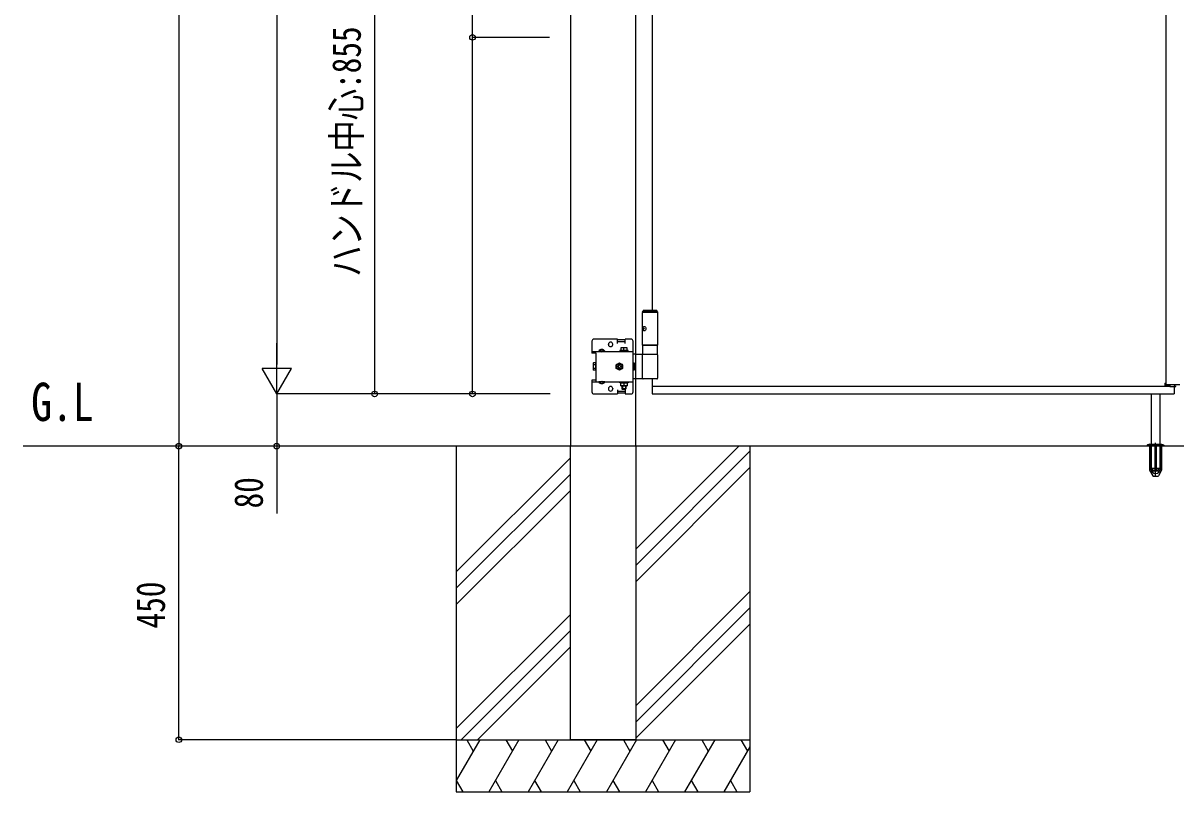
# Model space of a CAD drawing. Units: millimetres, scale not verified. Extents: x -4205 to 4205, y -2970 to 2970.
# Drawn here: x -1769 to -2, y -522 to 656 of the extents above; entities that cross this region are included whole.
import ezdxf
from ezdxf.enums import TextEntityAlignment as Align

# ---------------------------------------------------------------- set-up
doc = ezdxf.new("R2010")
doc.units = ezdxf.units.MM
doc.header["$LTSCALE"] = 12
for name, color, linetype in [('0-2_USER1', 3, 'Continuous'), ('0-3_YKK_A1', 4, 'Continuous'), ('0-4_YKK_D', 6, 'Continuous')]:
    doc.layers.add(name, color=color, linetype=linetype)
doc.styles.add('ＭＳ ゴシック', font='')
doc.styles.get('ＭＳ ゴシック').set_extended_font_data('MS Gothic')

msp = doc.modelspace()

# ---------------------------------------------------------------- linework, layer by layer
at = {"layer": '0-3_YKK_A1'}
for p, q in [((-929.98, 1504.5), (-929.98, 7.5)), ((-17.98, 1473.1), (-17.98, 101.9)), ((-829.98, 124.5), (-829.98, 1364.5)), ((-804.98, 1310.51), (-804.98, 215.49)), ((-819.48, 213.49), (-818.33, 215.49)), ((-819.48, 213.49), (-819.48, 212.49)), ((-796.48, 213.49), (-819.48, 213.49)), ((-819.48, 162.5), (-819.48, 212.49)), ((-796.48, 212.49), (-819.48, 212.49)), ((-797.64, 215.49), (-818.33, 215.49)), ((-796.48, 213.49), (-797.64, 215.49)), ((-796.48, 213.49), (-796.48, 212.49)), ((-796.48, 212.49), (-796.48, 162.5)), ((-818.19, 189.6), (-818.78, 189.6)), ((-818.19, 185.4), (-818.78, 185.4)), ((-817.17, 187.92), (-817.76, 187.92)), ((-817.17, 187.08), (-817.76, 187.08)), ((-896.97, 168.5), (-896.97, 150.2)), ((-857.98, 171.5), (-893.97, 171.5)), ((-871.72, 163.25), (-871.72, 163.75)), ((-865.22, 163.25), (-865.22, 163.75)), ((-857.98, 165), (-857.98, 171.5)), ((-845.98, 170.5), (-857.98, 170.5)), ((-845.98, 167.5), (-857.98, 167.5)), ((-836.98, 171.5), (-845.98, 171.5)), ((-845.98, 165), (-845.98, 171.5)), ((-833.98, 90.51), (-833.98, 168.5)), ((-819.48, 162.5), (-819.48, 148.5)), ((-796.48, 162.5), (-819.48, 162.5)), ((-819.48, 162.5), (-796.48, 162.5)), ((-804.98, 162.5), (-804.98, 162.5)), ((-896.97, 152.7), (-833.98, 152.7)), ((-890.97, 150.2), (-896.97, 150.2)), ((-890.97, 150.2), (-890.97, 152.7)), ((-890.97, 150.2), (-890.97, 108.81)), ((-877.22, 152.7), (-886.72, 152.7)), ((-877.22, 153.21), (-877.22, 152.7)), ((-847.98, 154.3), (-847.98, 157.87)), ((-829.98, 148.5), (-833.98, 148.5)), ((-829.98, 148.5), (-796.48, 148.5)), ((-819.48, 111.51), (-819.48, 147.5)), ((-796.48, 147.5), (-796.48, 111.51)), ((-895.27, 134.5), (-894.82, 135.28)), ((-895.27, 134.5), (-895.27, 124.51)), ((-895.27, 124.51), (-894.82, 123.73)), ((-891.27, 132.39), (-894.82, 132.39)), ((-891.27, 126.62), (-894.82, 126.62)), ((-891.27, 123.73), (-894.82, 123.73)), ((-891.27, 125.61), (-890.97, 125.61)), ((-859.98, 132.39), (-854.98, 135.28)), ((-859.98, 126.62), (-859.98, 132.39)), ((-858.13, 128.91), (-858.13, 130.11)), ((-858.13, 130.11), (-856.89, 130.11)), ((-856.89, 128.91), (-858.13, 128.91)), ((-855.58, 132.65), (-854.38, 132.65)), ((-855.58, 131.42), (-855.58, 132.65)), ((-855.58, 126.36), (-855.58, 127.59)), ((-854.38, 126.36), (-855.58, 126.36)), ((-854.98, 135.28), (-849.98, 132.39)), ((-854.38, 132.65), (-854.38, 131.42)), ((-854.38, 127.59), (-854.38, 126.36)), ((-853.06, 130.11), (-851.83, 130.11)), ((-851.83, 128.91), (-853.06, 128.91)), ((-851.83, 130.11), (-851.83, 128.91)), ((-829.98, 7.5), (-829.98, 124.5)), ((-896.97, 108.81), (-896.97, 90.51)), ((-890.97, 108.81), (-896.97, 108.81)), ((-896.97, 106.31), (-833.98, 106.31)), ((-890.97, 108.81), (-890.97, 106.31)), ((-877.22, 106.31), (-886.72, 106.31)), ((-877.22, 105.8), (-877.22, 106.31)), ((-851.18, 106.31), (-851.18, 104.71)), ((-844.78, 106.31), (-844.78, 104.71)), ((-829.98, 110.51), (-833.98, 110.51)), ((-816.79, 110.51), (-829.98, 110.51)), ((-797.48, 110.51), (-816.79, 110.51)), ((-804.98, 110.51), (-804.98, 87.5)), ((-871.72, 95.76), (-871.72, 95.26)), ((-865.22, 95.76), (-865.22, 95.26)), ((-857.98, 94.01), (-857.98, 87.51)), ((-845.98, 91.51), (-857.98, 91.51)), ((-845.98, 88.51), (-857.98, 88.51)), ((-844.98, 95.31), (-850.98, 95.31)), ((-850.44, 99.71), (-850.44, 94.77)), ((-847.98, 104.71), (-847.98, 100.14)), ((-845.98, 94.01), (-845.98, 87.51)), ((-845.52, 99.71), (-845.52, 94.77)), ((-804.98, 99.5), (-11.68, 99.5)), ((-19.28, 103.9), (-17.98, 103.9)), ((-19.28, 103.9), (-19.17, 100.87)), ((-18.28, 103.9), (-18.28, 101.9)), ((-18.28, 101.9), (-3.18, 101.9)), ((-18.17, 99.9), (-11.68, 99.9)), ((-11.68, 101.9), (-11.68, 98.9)), ((-11.68, 98.9), (-3.32, 98.9)), ((-4.98, 98.9), (-4.98, 87.5)), ((-4.68, 101.9), (-4.75, 99.87)), ((-3.18, 101.9), (3.72, 101.9)), ((-893.97, 87.51), (-857.98, 87.51)), ((-845.98, 87.51), (-836.98, 87.51)), ((-804.98, 87.5), (-4.98, 87.5)), ((-39.98, -26.53), (-39.98, 87.36)), ((-26.98, 87.36), (-26.98, -26.53)), ((1240.16, 7.5), (-1768.58, 7.5)), ((-1104.98, 7.5), (-1104.98, -522.5)), ((-929.98, -442.5), (-929.98, 7.5)), ((-829.98, 7.5), (-829.98, -442.5)), ((-672.19, 7.5), (-829.98, -150.29)), ((-654.98, 7.5), (-654.98, -522.5)), ((-46.48, 8.34), (-46.48, 7.5)), ((-20.48, 7.5), (-46.48, 7.5)), ((-42.48, 10.5), (-45.82, 9.28)), ((-45.48, 9.04), (-21.48, 9.04)), ((-42.98, 8.5), (-23.98, 8.5)), ((-42.73, 8.5), (-42.73, 7.5)), ((-42.73, 7.5), (-42.73, -29.53)), ((-42.48, 10.5), (-24.48, 10.5)), ((-42.17, 8.5), (-42.17, 7.5)), ((-42.17, 7.5), (-42.17, -30.5)), ((-41.31, 10.5), (-40.81, 10)), ((-40.81, 10), (-26.15, 10)), ((-40.48, -27.56), (-40.81, 10)), ((-34.48, 8.5), (-34.48, 7.5)), ((-34.48, 7.5), (-34.48, -30.5)), ((-33.48, -39.5), (-33.48, 12.42)), ((-33.48, -39.65), (-33.48, 12.27)), ((-32.48, 8.5), (-32.48, 7.5)), ((-32.48, 7.5), (-32.48, -30.5)), ((-26.48, -27.56), (-26.15, 10)), ((-25.65, 10.5), (-26.15, 10)), ((-24.79, 8.5), (-24.79, 7.5)), ((-24.79, 7.5), (-24.79, -30.5)), ((-24.48, 10.5), (-21.14, 9.28)), ((-24.23, 8.5), (-24.23, 7.5)), ((-24.23, 7.5), (-24.23, -29.53)), ((-20.48, 8.34), (-20.48, 7.5)), ((-929.98, -10.29), (-1104.98, -185.29)), ((-654.98, -0.29), (-829.98, -175.29)), ((-929.98, -35.29), (-1104.98, -210.29)), ((-654.98, -25.29), (-829.98, -200.29)), ((-42.73, -29.53), (-37.84, -38)), ((-42.17, -30.5), (-34.48, -30.5)), ((-36.98, -29.53), (-39.98, -26.53)), ((-26.98, -26.53), (-39.98, -26.53)), ((-36.98, -29.53), (-29.98, -29.53)), ((-34.48, -29.53), (-32.48, -29.53)), ((-32.48, -30.5), (-24.79, -30.5)), ((-26.98, -26.53), (-29.98, -29.53)), ((-24.23, -29.53), (-29.12, -38)), ((-36.97, -38.5), (-29.99, -38.5)), ((-929.98, -60.29), (-1104.98, -235.29)), ((-654.98, -215.29), (-829.98, -390.29)), ((-654.98, -240.29), (-829.98, -415.29)), ((-929.98, -250.29), (-1104.98, -425.29)), ((-929.98, -275.29), (-1097.19, -442.5)), ((-654.98, -265.29), (-829.98, -440.29)), ((-1072.19, -442.5), (-929.98, -300.29)), ((-1104.98, -442.5), (-654.98, -442.5)), ((-1068.79, -442.5), (-1104.98, -505.18)), ((-1088.79, -442.5), (-1078.79, -459.82)), ((-1008.79, -442.5), (-1054.98, -522.5)), ((-1028.79, -442.5), (-1018.79, -459.82)), ((-948.79, -442.5), (-994.98, -522.5)), ((-968.79, -442.5), (-958.79, -459.82)), ((-888.79, -442.5), (-934.98, -522.5)), ((-829.98, -442.5), (-929.98, -442.5)), ((-929.98, -442.5), (-854.98, -442.5)), ((-829.98, -442.5), (-929.98, -442.5)), ((-929.98, -442.5), (-854.98, -442.5)), ((-917.48, -442.5), (-842.48, -442.5)), ((-917.48, -442.5), (-842.48, -442.5)), ((-908.79, -442.5), (-898.79, -459.82)), ((-828.79, -442.5), (-874.98, -522.5)), ((-848.79, -442.5), (-838.79, -459.82)), ((-768.79, -442.5), (-814.98, -522.5)), ((-788.79, -442.5), (-778.79, -459.82)), ((-708.79, -442.5), (-754.98, -522.5)), ((-728.79, -442.5), (-718.79, -459.82)), ((-654.98, -453.22), (-694.98, -522.5)), ((-668.79, -442.5), (-658.79, -459.82)), ((-1104.98, -505.18), (-1094.98, -522.5)), ((-1044.98, -505.18), (-1034.98, -522.5)), ((-984.98, -505.18), (-974.98, -522.5)), ((-924.98, -505.18), (-914.98, -522.5)), ((-864.98, -505.18), (-854.98, -522.5)), ((-804.98, -505.18), (-794.98, -522.5)), ((-744.98, -505.18), (-734.98, -522.5)), ((-684.98, -505.18), (-674.98, -522.5)), ((-1104.98, -522.5), (-654.98, -522.5))]:
    msp.add_line(p, q, dxfattribs=at)
for points in [[(-819.27, 188.01), (-819.21, 188.06), (-819.11, 188.16), (-819.03, 188.29), (-818.97, 188.44), (-818.92, 188.59), (-818.89, 188.76)], [(-818.89, 186.24), (-818.92, 186.4), (-818.97, 186.56), (-819.03, 186.7), (-819.11, 186.83), (-819.21, 186.94), (-819.27, 186.98)], [(-818.3, 188.76), (-818.3, 188.59), (-818.28, 188.44), (-818.24, 188.29), (-818.17, 188.16), (-818.09, 188.06), (-817.99, 187.98), (-817.88, 187.93), (-817.76, 187.92)], [(-817.76, 187.08), (-817.88, 187.06), (-817.99, 187.01), (-818.09, 186.94), (-818.17, 186.83), (-818.24, 186.7), (-818.28, 186.56), (-818.3, 186.4), (-818.3, 186.24)], [(-819.48, 148.5), (-796.48, 148.5), (-796.48, 162.5)], [(-877.22, 153.21), (-886.72, 153.21), (-886.72, 152.7)], [(-884.32, 155.2), (-883.12, 152.73), (-881.97, 152.12)], [(-879.62, 155.2), (-880.83, 152.73), (-881.97, 152.12)], [(-891.27, 123.73), (-891.27, 135.28), (-894.82, 135.28)], [(-891.27, 125.61), (-891.27, 133.4), (-890.97, 133.4)], [(-849.98, 132.39), (-849.98, 126.62), (-854.98, 123.73), (-859.98, 126.62)], [(-833.98, 124.41), (-831.98, 124.41), (-831.98, 134.6), (-833.98, 134.6)], [(-877.22, 105.8), (-886.72, 105.8), (-886.72, 106.31)], [(-884.32, 103.81), (-883.12, 106.28), (-881.97, 106.89)], [(-879.62, 103.81), (-880.83, 106.28), (-881.97, 106.89)], [(-850.98, 99.71), (-850.98, 95.31), (-849.98, 94.31)], [(-844.98, 99.71), (-844.98, 95.31), (-845.98, 94.31), (-849.98, 94.31)]]:
    msp.add_lwpolyline(points, dxfattribs=at)
for points in [[(-841.73, 152.7), (-841.73, 154.3), (-854.23, 154.3), (-854.23, 152.7)], [(-852.98, 154.3), (-842.98, 154.3), (-842.98, 158.3), (-852.98, 158.3)], [(-841.73, 106.31), (-841.73, 104.71), (-854.23, 104.71), (-854.23, 106.31)], [(-852.98, 104.71), (-842.98, 104.71), (-842.98, 99.71), (-852.98, 99.71)]]:
    msp.add_lwpolyline(points, close=True, dxfattribs=at)
for radius in [5, 4.3]:
    msp.add_circle((-854.98, 129.51), radius, dxfattribs=at)
for centre, radius, start, end in [((-893.97, 168.5), 3, 90, 180), ((-868.47, 163.75), 3.25, 0, 180), ((-868.47, 163.25), 3.25, 180, 0), ((-836.98, 168.5), 3, 0, 90), ((-881.97, 149.93), 5.77, 34.65097, 145.34903), ((-850.48, 150.87), 7.43, 70.34714, 109.65286), ((-845.48, 150.87), 7.43, 70.34714, 109.65286), ((-818.48, 147.5), 1, 90, 180), ((-797.48, 147.5), 1, 0, 90), ((-892.72, 133.83), 2.56, 145.61575, 214.38425), ((-892.72, 125.18), 2.56, 145.61575, 214.38425), ((-885.72, 129.51), 9.55, 162.41205, 197.58795), ((-856.89, 131.42), 1.31, 270, 0), ((-856.89, 127.59), 1.31, 0, 90), ((-853.06, 131.42), 1.31, 180, 270), ((-853.06, 127.59), 1.31, 90, 180), ((-818.48, 111.51), 1, 180, 270), ((-797.48, 111.51), 1, 270, 0), ((-893.97, 90.51), 3, 180, 270), ((-881.97, 109.08), 5.77, 214.65097, 325.34903), ((-868.47, 95.76), 3.25, 0, 180), ((-868.47, 95.26), 3.25, 180, 0), ((-850.48, 107.14), 7.43, 250.34714, 289.65286), ((-845.48, 107.14), 7.43, 250.34714, 289.65286), ((-836.98, 90.51), 3, 270, 0), ((-18.17, 100.9), 1, 182, 270), ((-5.75, 99.9), 1, 270, 358), ((-3.32, 99.9), 1, 270, 358), ((-45.48, 8.34), 1, 110, 180), ((-42.98, 7.5), 1, 90, 180), ((-23.98, 7.5), 1, 0, 90), ((-21.48, 8.34), 1, 0, 70), ((-33.48, -27.5), 7, 180.5, 359.5), ((-36.97, -37.5), 1, 210, 270), ((-29.99, -37.5), 1, 270, 330)]:
    msp.add_arc(centre, radius, start, end, dxfattribs=at)
msp.add_ellipse((-816.82, 187.5), major_axis=(0, 3.5), ratio=0.707107, dxfattribs=at)
for centre, start_param, end_param in [((-812.59, 187.5), 1.3352921, 1.4303349), ((-812.59, 187.5), 1.7112577, 1.8063006), ((-812, 187.5), 1.3352921, 1.4303349), ((-812, 187.5), 1.7112577, 1.8063006), ((-810.81, 187.5), 1.5241127, 1.6174799)]:
    msp.add_ellipse(centre, major_axis=(0, 9), ratio=0.707107, start_param=start_param, end_param=end_param, dxfattribs=at)
at = {"layer": '0-4_YKK_D'}
for p, q in [((-1529.98, 1507.5), (-1529.98, 7.5)), ((-1379.98, 1442.5), (-1379.98, 132.5)), ((-1229.98, 942.5), (-1229.98, 87.5)), ((-961.88, 634), (-1080.98, 634)), ((-1379.98, 87.5), (-1379.98, 165.44)), ((-1379.98, 87.5), (-1402.48, 126.47)), ((-1357.48, 126.47), (-1402.48, 126.47)), ((-1379.98, 87.5), (-1357.48, 126.47)), ((-960.98, 87.5), (-1380.98, 87.5)), ((-960.98, 87.5), (-1380.98, 87.5)), ((-960.98, 87.5), (-1230.98, 87.5)), ((-960.98, 87.5), (-1080.98, 87.5)), ((-1102.6, 7.5), (-1530.98, 7.5)), ((-1529.98, -442.5), (-1529.98, 7.5)), ((-1230.98, 7.5), (-1380.98, 7.5)), ((-1105.98, -442.5), (-1530.98, -442.5))]:
    msp.add_line(p, q, dxfattribs=at)
for points in [[(-1079.98, 87.5), (-1079.98, 634), (-1079.98, 1300.6)], [(-1379.98, 87.5), (-1379.98, 7.5), (-1379.98, -95.9)]]:
    msp.add_lwpolyline(points, dxfattribs=at)
for centre in [(-1079.98, 634), (-1229.98, 87.5), (-1079.98, 87.5), (-1529.98, 7.5), (-1529.98, 7.5), (-1379.98, 7.5), (-1529.98, -442.5)]:
    msp.add_circle(centre, 4.25, dxfattribs=at)

# ---------------------------------------------------------------- texts
at = {"layer": '0-2_USER1', "style": 'ＭＳ ゴシック', "width": 0.8}
msp.add_text('G.L', height=58.65, dxfattribs=at).set_placement((-1756.23, 28.51), align=Align.BOTTOM_LEFT)
at = {"layer": '0-4_YKK_D', "style": 'ＭＳ ゴシック', "width": 0.8}
for s, p in [('ハンドル中心:855', (-1237.98, 267)), ('80', (-1387.98, -87.9)), ('450', (-1537.98, -271.9))]:
    msp.add_text(s, height=43.99, rotation=90, dxfattribs=at).set_placement(p, align=Align.BOTTOM_LEFT)

doc.saveas('drawing.dxf')
